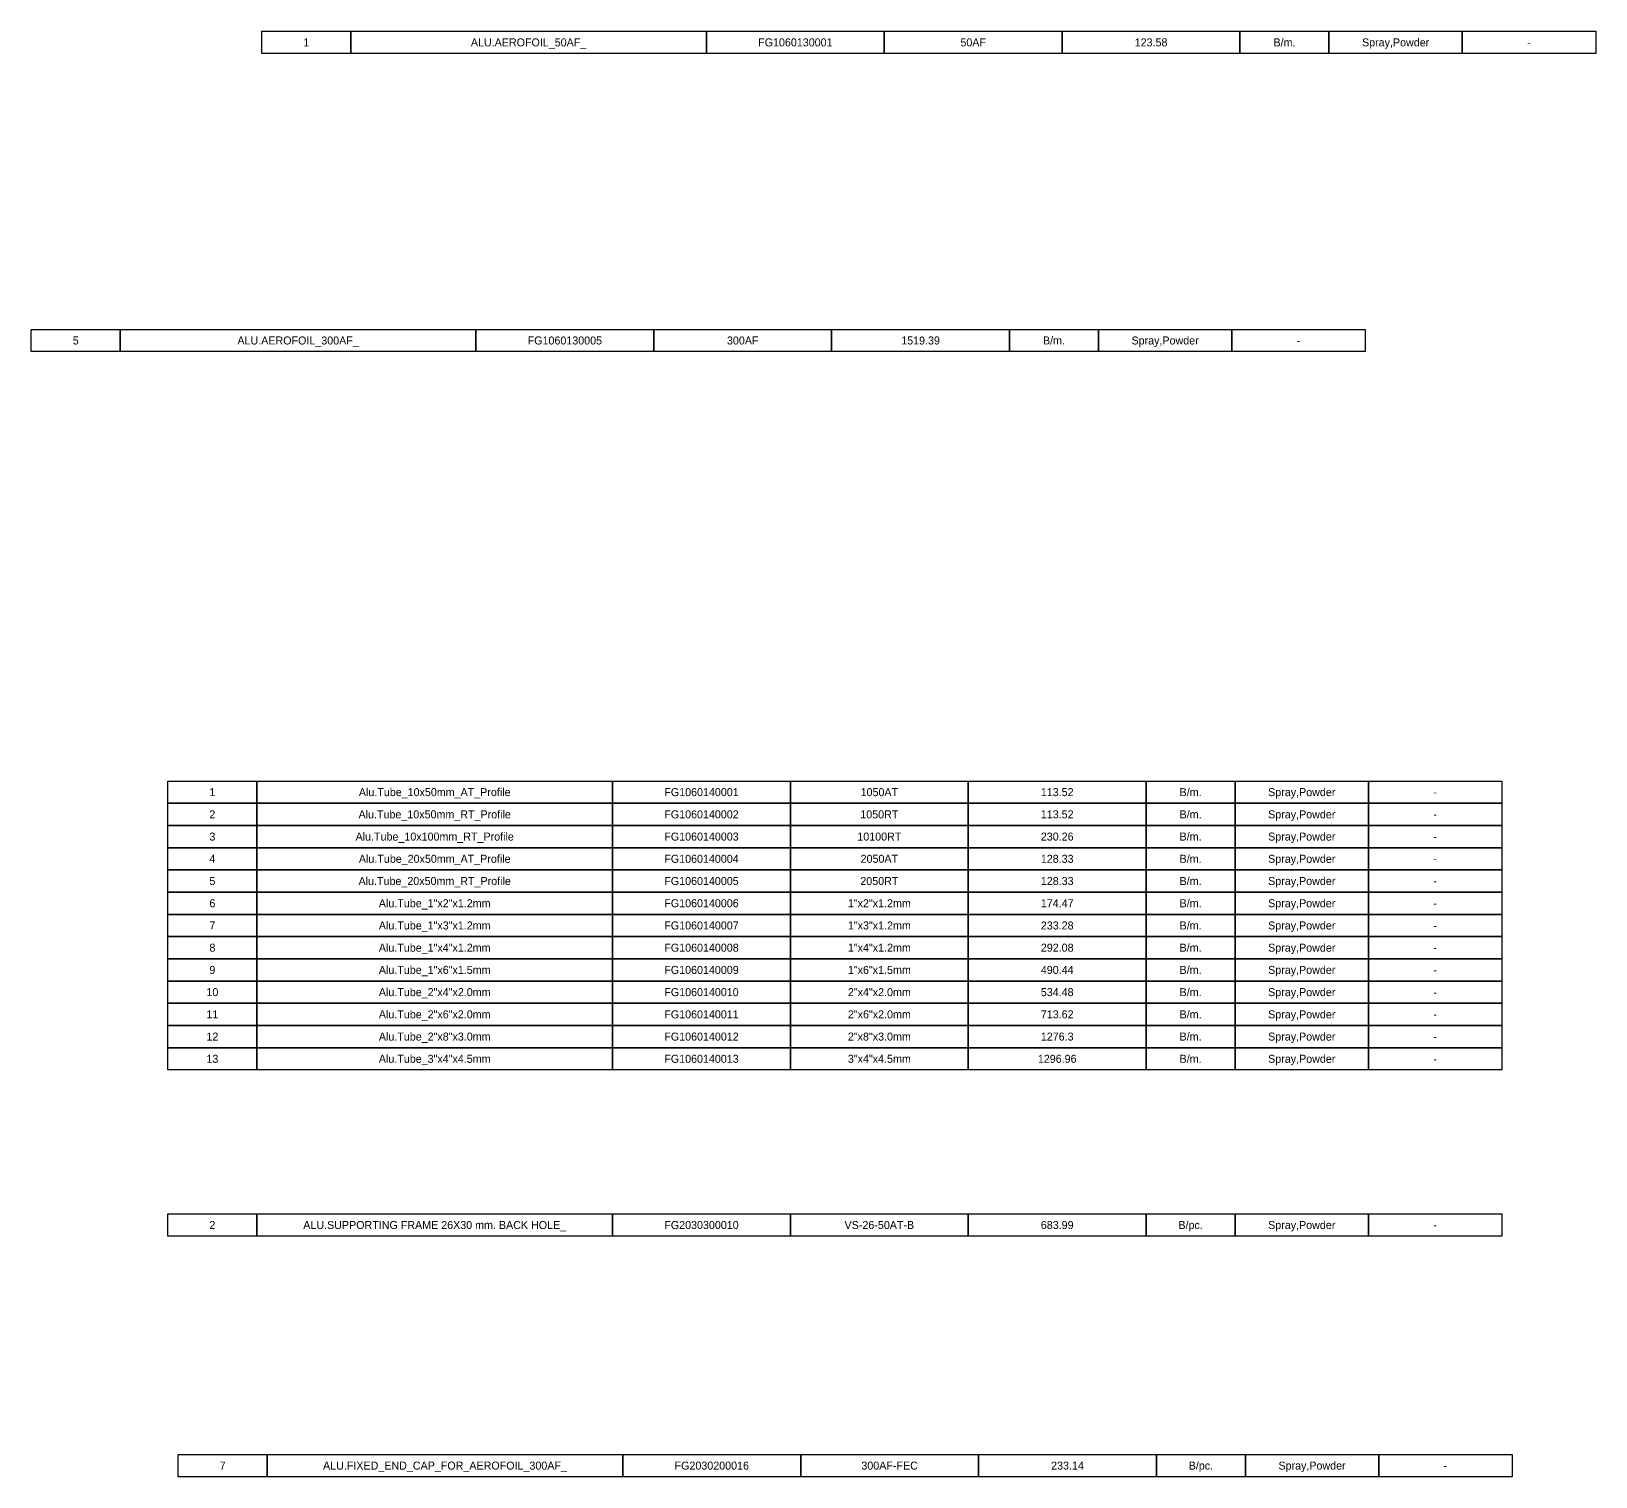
# Model space of a CAD drawing. Header units: millimetres. Extents: x -244126 to 368105, y -173968 to 259060.
# Drawn here: x -198940 to -197181, y 231889 to 233515 of the extents above; entities that cross this region are included whole.
import ezdxf
from ezdxf.enums import TextEntityAlignment as Align

# ---------------------------------------------------------------- set-up
doc = ezdxf.new("R2010")
doc.units = ezdxf.units.MM
doc.header["$MEASUREMENT"] = 0
doc.layers.add('002 - STRUCTURAL STEEL', color=4, linetype='Continuous')
doc.layers.add('A04_TUBE SERIES', color=7, linetype='Continuous')
doc.styles.add('TA', font='Cordia New.ttf', dxfattribs={"height": 4.5})

# ---------------------------------------------------------------- blocks, each defined once
blk = doc.blocks.new('*U4914')
at = {"layer": '002 - STRUCTURAL STEEL', "color": 0, "linetype": 'ByBlock'}
blk.add_lwpolyline([(0, 5), (20, 5), (20, 0), (0, 0)], close=True, dxfattribs=at)
blk = doc.blocks.new('*U4911')
at = {"layer": '002 - STRUCTURAL STEEL', "color": 0, "linetype": 'ByBlock'}
blk.add_lwpolyline([(0, 5), (80, 5), (80, 0), (0, 0)], close=True, dxfattribs=at)
blk = doc.blocks.new('*U4913')
at = {"layer": '002 - STRUCTURAL STEEL', "color": 0, "linetype": 'ByBlock'}
blk.add_lwpolyline([(0, 5), (40, 5), (40, 0), (0, 0)], close=True, dxfattribs=at)
blk = doc.blocks.new('*U4915')
at = {"layer": '002 - STRUCTURAL STEEL', "color": 0, "linetype": 'ByBlock'}
blk.add_lwpolyline([(0, 5), (30, 5), (30, 0), (0, 0)], close=True, dxfattribs=at)
blk = doc.blocks.new('000 - DAYNAMIC_DATA_FAMELINE_PRICE_LIST')
at = {"color": 0}
for name, p in [('*U4914', (0, -5)), ('*U4911', (20, -5)), ('*U4913', (100, -5)), ('*U4913', (140, -5)), ('*U4913', (180, -5)), ('*U4914', (220, -5)), ('*U4915', (240, -5)), ('*U4915', (270, -5))]:
    blk.add_blockref(name, p, dxfattribs=at)
at = {"layer": 'A04_TUBE SERIES', "color": 0, "style": 'TA'}
for tag, p in [('ITEM_VALUE', (10, -2.5)), ('PRODUCT_NAME_VALUE', (60, -2.5)), ('ITEM_NUMBER_VALUE', (120, -2.5)), ('PRODUCT_CODE_VALUE', (160, -2.5)), ('SELLING_PRICE_VALUE', (200, -2.5)), ('UNIT_VALUE', (230, -2.5)), ('TYPE_OF_COLOR_VALUE', (255, -2.5)), ('SECTION_VALUE', (285, -2.5))]:
    blk.add_attdef(tag, text='', height=1.8, dxfattribs=at).set_placement(p, align=Align.MIDDLE_CENTER)
blk = doc.blocks.new('*U2988')
at = {"color": 0}
for name, p in [('*U4914', (0, -5)), ('*U4911', (20, -5)), ('*U4913', (100, -5)), ('*U4913', (140, -5)), ('*U4913', (180, -5)), ('*U4914', (220, -5)), ('*U4915', (240, -5)), ('*U4915', (270, -5))]:
    blk.add_blockref(name, p, dxfattribs=at)
at = {"layer": 'A04_TUBE SERIES', "color": 0, "style": 'TA'}
for tag, p in [('ITEM_VALUE', (10, -2.5)), ('PRODUCT_NAME_VALUE', (60, -2.5)), ('ITEM_NUMBER_VALUE', (120, -2.5)), ('PRODUCT_CODE_VALUE', (160, -2.5)), ('SELLING_PRICE_VALUE', (200, -2.5)), ('UNIT_VALUE', (230, -2.5)), ('TYPE_OF_COLOR_VALUE', (255, -2.5)), ('SECTION_VALUE', (285, -2.5))]:
    blk.add_attdef(tag, text='', height=1.8, dxfattribs=at).set_placement(p, align=Align.MIDDLE_CENTER)

msp = doc.modelspace()

# ---------------------------------------------------------------- block references
at = {"layer": 'A04_TUBE SERIES', "color": 3, "xscale": 5, "yscale": 5, "zscale": 5}
for name, p, values in [('000 - DAYNAMIC_DATA_FAMELINE_PRICE_LIST', (-198680.88892, 233514.84227), {'ITEM_VALUE': '1', 'PRODUCT_NAME_VALUE': 'ALU.AEROFOIL_50AF_', 'ITEM_NUMBER_VALUE': 'FG1060130001', 'PRODUCT_CODE_VALUE': '50AF', 'SELLING_PRICE_VALUE': '123.58', 'UNIT_VALUE': 'B/m.', 'TYPE_OF_COLOR_VALUE': 'Spray,Powder', 'SECTION_VALUE': '-'}), ('000 - DAYNAMIC_DATA_FAMELINE_PRICE_LIST', (-198940.08812, 233179.48929), {'ITEM_VALUE': '5', 'PRODUCT_NAME_VALUE': 'ALU.AEROFOIL_300AF_', 'ITEM_NUMBER_VALUE': 'FG1060130005', 'PRODUCT_CODE_VALUE': '300AF', 'SELLING_PRICE_VALUE': '1519.39', 'UNIT_VALUE': 'B/m.', 'TYPE_OF_COLOR_VALUE': 'Spray,Powder', 'SECTION_VALUE': '-'}), ('*U2988', (-198786.44352, 232671.39201), {'ITEM_VALUE': '1', 'PRODUCT_NAME_VALUE': 'Alu.Tube_10x50mm_AT_Profile', 'ITEM_NUMBER_VALUE': 'FG1060140001', 'PRODUCT_CODE_VALUE': '1050AT', 'SELLING_PRICE_VALUE': '113.52', 'UNIT_VALUE': 'B/m.', 'TYPE_OF_COLOR_VALUE': 'Spray,Powder', 'SECTION_VALUE': '-'}), ('*U2988', (-198786.44352, 232646.39201), {'ITEM_VALUE': '2', 'PRODUCT_NAME_VALUE': 'Alu.Tube_10x50mm_RT_Profile', 'ITEM_NUMBER_VALUE': 'FG1060140002', 'PRODUCT_CODE_VALUE': '1050RT', 'SELLING_PRICE_VALUE': '113.52', 'UNIT_VALUE': 'B/m.', 'TYPE_OF_COLOR_VALUE': 'Spray,Powder', 'SECTION_VALUE': '-'}), ('*U2988', (-198786.44352, 232621.39201), {'ITEM_VALUE': '3', 'PRODUCT_NAME_VALUE': 'Alu.Tube_10x100mm_RT_Profile', 'ITEM_NUMBER_VALUE': 'FG1060140003', 'PRODUCT_CODE_VALUE': '10100RT', 'SELLING_PRICE_VALUE': '230.26', 'UNIT_VALUE': 'B/m.', 'TYPE_OF_COLOR_VALUE': 'Spray,Powder', 'SECTION_VALUE': '-'}), ('*U2988', (-198786.44352, 232596.39201), {'ITEM_VALUE': '4', 'PRODUCT_NAME_VALUE': 'Alu.Tube_20x50mm_AT_Profile', 'ITEM_NUMBER_VALUE': 'FG1060140004', 'PRODUCT_CODE_VALUE': '2050AT', 'SELLING_PRICE_VALUE': '128.33', 'UNIT_VALUE': 'B/m.', 'TYPE_OF_COLOR_VALUE': 'Spray,Powder', 'SECTION_VALUE': '-'}), ('*U2988', (-198786.44352, 232571.39201), {'ITEM_VALUE': '5', 'PRODUCT_NAME_VALUE': 'Alu.Tube_20x50mm_RT_Profile', 'ITEM_NUMBER_VALUE': 'FG1060140005', 'PRODUCT_CODE_VALUE': '2050RT', 'SELLING_PRICE_VALUE': '128.33', 'UNIT_VALUE': 'B/m.', 'TYPE_OF_COLOR_VALUE': 'Spray,Powder', 'SECTION_VALUE': '-'}), ('*U2988', (-198786.44352, 232546.39201), {'ITEM_VALUE': '6', 'PRODUCT_NAME_VALUE': 'Alu.Tube_1"x2"x1.2mm', 'ITEM_NUMBER_VALUE': 'FG1060140006', 'PRODUCT_CODE_VALUE': '1"x2"x1.2mm', 'SELLING_PRICE_VALUE': '174.47', 'UNIT_VALUE': 'B/m.', 'TYPE_OF_COLOR_VALUE': 'Spray,Powder', 'SECTION_VALUE': '-'}), ('*U2988', (-198786.44352, 232521.39201), {'ITEM_VALUE': '7', 'PRODUCT_NAME_VALUE': 'Alu.Tube_1"x3"x1.2mm', 'ITEM_NUMBER_VALUE': 'FG1060140007', 'PRODUCT_CODE_VALUE': '1"x3"x1.2mm', 'SELLING_PRICE_VALUE': '233.28', 'UNIT_VALUE': 'B/m.', 'TYPE_OF_COLOR_VALUE': 'Spray,Powder', 'SECTION_VALUE': '-'}), ('*U2988', (-198786.44352, 232496.39201), {'ITEM_VALUE': '8', 'PRODUCT_NAME_VALUE': 'Alu.Tube_1"x4"x1.2mm', 'ITEM_NUMBER_VALUE': 'FG1060140008', 'PRODUCT_CODE_VALUE': '1"x4"x1.2mm', 'SELLING_PRICE_VALUE': '292.08', 'UNIT_VALUE': 'B/m.', 'TYPE_OF_COLOR_VALUE': 'Spray,Powder', 'SECTION_VALUE': '-'}), ('*U2988', (-198786.44352, 232471.39201), {'ITEM_VALUE': '9', 'PRODUCT_NAME_VALUE': 'Alu.Tube_1"x6"x1.5mm', 'ITEM_NUMBER_VALUE': 'FG1060140009', 'PRODUCT_CODE_VALUE': '1"x6"x1.5mm', 'SELLING_PRICE_VALUE': '490.44', 'UNIT_VALUE': 'B/m.', 'TYPE_OF_COLOR_VALUE': 'Spray,Powder', 'SECTION_VALUE': '-'}), ('*U2988', (-198786.44352, 232446.39201), {'ITEM_VALUE': '10', 'PRODUCT_NAME_VALUE': 'Alu.Tube_2"x4"x2.0mm', 'ITEM_NUMBER_VALUE': 'FG1060140010', 'PRODUCT_CODE_VALUE': '2"x4"x2.0mm', 'SELLING_PRICE_VALUE': '534.48', 'UNIT_VALUE': 'B/m.', 'TYPE_OF_COLOR_VALUE': 'Spray,Powder', 'SECTION_VALUE': '-'}), ('*U2988', (-198786.44352, 232371.39201), {'ITEM_VALUE': '13', 'PRODUCT_NAME_VALUE': 'Alu.Tube_3"x4"x4.5mm', 'ITEM_NUMBER_VALUE': 'FG1060140013', 'PRODUCT_CODE_VALUE': '3"x4"x4.5mm', 'SELLING_PRICE_VALUE': '1296.96', 'UNIT_VALUE': 'B/m.', 'TYPE_OF_COLOR_VALUE': 'Spray,Powder', 'SECTION_VALUE': '-'}), ('000 - DAYNAMIC_DATA_FAMELINE_PRICE_LIST', (-198786.44352, 232184.4114), {'ITEM_VALUE': '2', 'PRODUCT_NAME_VALUE': 'ALU.SUPPORTING FRAME 26X30 mm. BACK HOLE_', 'ITEM_NUMBER_VALUE': 'FG2030300010', 'PRODUCT_CODE_VALUE': 'VS-26-50AT-B', 'SELLING_PRICE_VALUE': '683.99', 'UNIT_VALUE': 'B/pc.', 'TYPE_OF_COLOR_VALUE': 'Spray,Powder', 'SECTION_VALUE': '-'}), ('000 - DAYNAMIC_DATA_FAMELINE_PRICE_LIST', (-198774.87548, 231913.73989), {'ITEM_VALUE': '7', 'PRODUCT_NAME_VALUE': 'ALU.FIXED_END_CAP_FOR_AEROFOIL_300AF_', 'ITEM_NUMBER_VALUE': 'FG2030200016', 'PRODUCT_CODE_VALUE': '300AF-FEC', 'SELLING_PRICE_VALUE': '233.14', 'UNIT_VALUE': 'B/pc.', 'TYPE_OF_COLOR_VALUE': 'Spray,Powder', 'SECTION_VALUE': '-'})]:
    msp.add_blockref(name, p, dxfattribs=at).add_auto_attribs(values)
at = {"layer": 'A04_TUBE SERIES', "color": 1, "xscale": 5, "yscale": 5, "zscale": 5}
for p, values in [((-198786.44352, 232421.39201), {'ITEM_VALUE': '11', 'PRODUCT_NAME_VALUE': 'Alu.Tube_2"x6"x2.0mm', 'ITEM_NUMBER_VALUE': 'FG1060140011', 'PRODUCT_CODE_VALUE': '2"x6"x2.0mm', 'SELLING_PRICE_VALUE': '713.62', 'UNIT_VALUE': 'B/m.', 'TYPE_OF_COLOR_VALUE': 'Spray,Powder', 'SECTION_VALUE': '-'}), ((-198786.44352, 232396.39201), {'ITEM_VALUE': '12', 'PRODUCT_NAME_VALUE': 'Alu.Tube_2"x8"x3.0mm', 'ITEM_NUMBER_VALUE': 'FG1060140012', 'PRODUCT_CODE_VALUE': '2"x8"x3.0mm', 'SELLING_PRICE_VALUE': '1276.3', 'UNIT_VALUE': 'B/m.', 'TYPE_OF_COLOR_VALUE': 'Spray,Powder', 'SECTION_VALUE': '-'})]:
    msp.add_blockref('*U2988', p, dxfattribs=at).add_auto_attribs(values)

doc.saveas('drawing.dxf')
